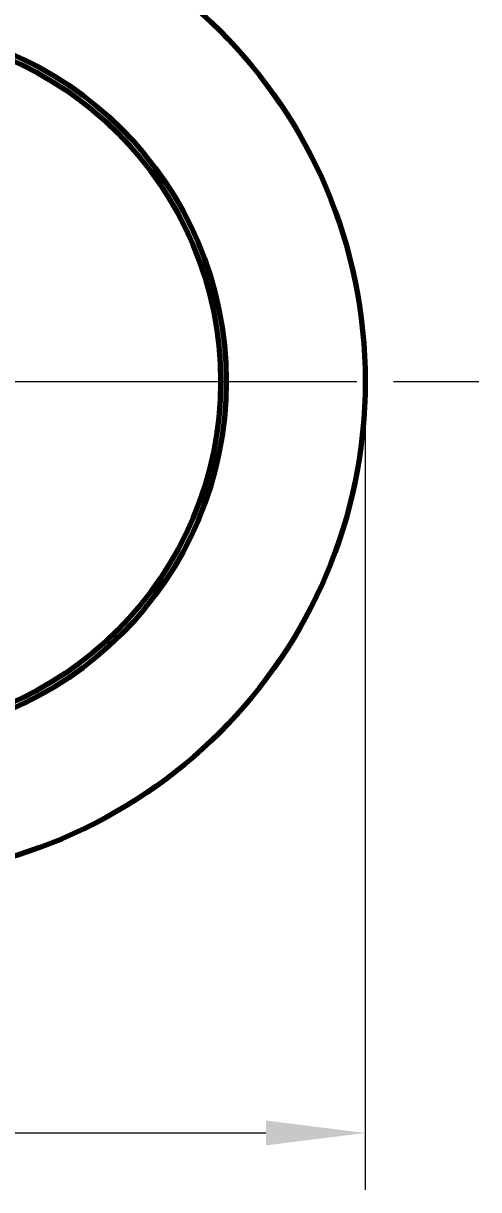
# Model space of a CAD drawing. Header units: millimetres. Extents: x 0 to 2382, y 0 to 420.
# Drawn here: x 312.95 to 329, y 202.5 to 243.63 of the extents above; entities that cross this region are included whole.
import ezdxf

# ---------------------------------------------------------------- set-up
doc = ezdxf.new("R2010")
doc.units = ezdxf.units.MM
doc.linetypes.add('IRAM-E-TRAZOS', pattern=[5, 4, -1])
doc.linetypes.add('IRAM-F-TRAZO-PUNTO', pattern=[20, 15, -2, 1, -2])
for name, color, linetype, lineweight in [('01-VISIBLE', 7, 'CONTINUOUS', 70), ('02-OCULTA', 4, 'IRAM-E-TRAZOS', 35), ('03-EJE', 1, 'IRAM-F-TRAZO-PUNTO', 18), ('04-COTA', 3, 'CONTINUOUS', 18)]:
    doc.layers.add(name, color=color, linetype=linetype, lineweight=lineweight)
doc.styles.add('ISO3098', font='isocpeur.ttf')
doc.dimstyles.new('FLAMA-IRAM', dxfattribs={"dimtxt": 3.5, "dimasz": 3.5, "dimexe": 2, "dimexo": 1.5, "dimgap": 1, "dimtad": 1, "dimdec": 1, "dimtxsty": 'ISO3098', "dimblk": 'IRAM_FLECHA', "dimblk1": 'IRAM_FLECHA', "dimblk2": 'IRAM_FLECHA', "dimcen": 2.5, "dimclrd": 256, "dimclre": 256, "dimclrt": 256, "dimazin": 3, "dimtfac": 1, "dimtmove": 0, "dimatfit": 3, "dimlwd": 18, "dimlwe": 18})

# ---------------------------------------------------------------- blocks, each defined once
blk = doc.blocks.new('IRAM_FLECHA')
blk.add_solid([(0, 0), (-1, 0.125), (-1, -0.125)])

msp = doc.modelspace()

# ---------------------------------------------------------------- linework, layer by layer
at = {"layer": '01-VISIBLE'}
for radius in [17.5, 12.6, 12.4]:
    msp.add_circle((307.5, 231), radius, dxfattribs=at)
at = {"layer": '02-OCULTA'}
for radius in [17.5, 17.5, 17.5, 12.6, 12.6, 12.6, 12.6, 12.6, 12.6, 12.6, 12.4, 12.4, 12.4, 12.4, 12.4, 12.4, 12.4]:
    msp.add_circle((307.5, 231), radius, dxfattribs=at)
at = {"layer": '03-EJE'}
for p, q in [((286, 231), (329, 231)), ((289.7, 231), (325.3, 231))]:
    msp.add_line(p, q, dxfattribs=at)

# ---------------------------------------------------------------- dimensions: what is measured, and where the dimension line sits
at = {"layer": '04-COTA'}
msp.add_linear_dim(base=(290, 204.5), p1=(290, 231), p2=(325, 231), dimstyle='FLAMA-IRAM', override={"dimlfac": 10, "dimpost": '%%c<>'}, dxfattribs=at).render()

doc.saveas('drawing.dxf')
